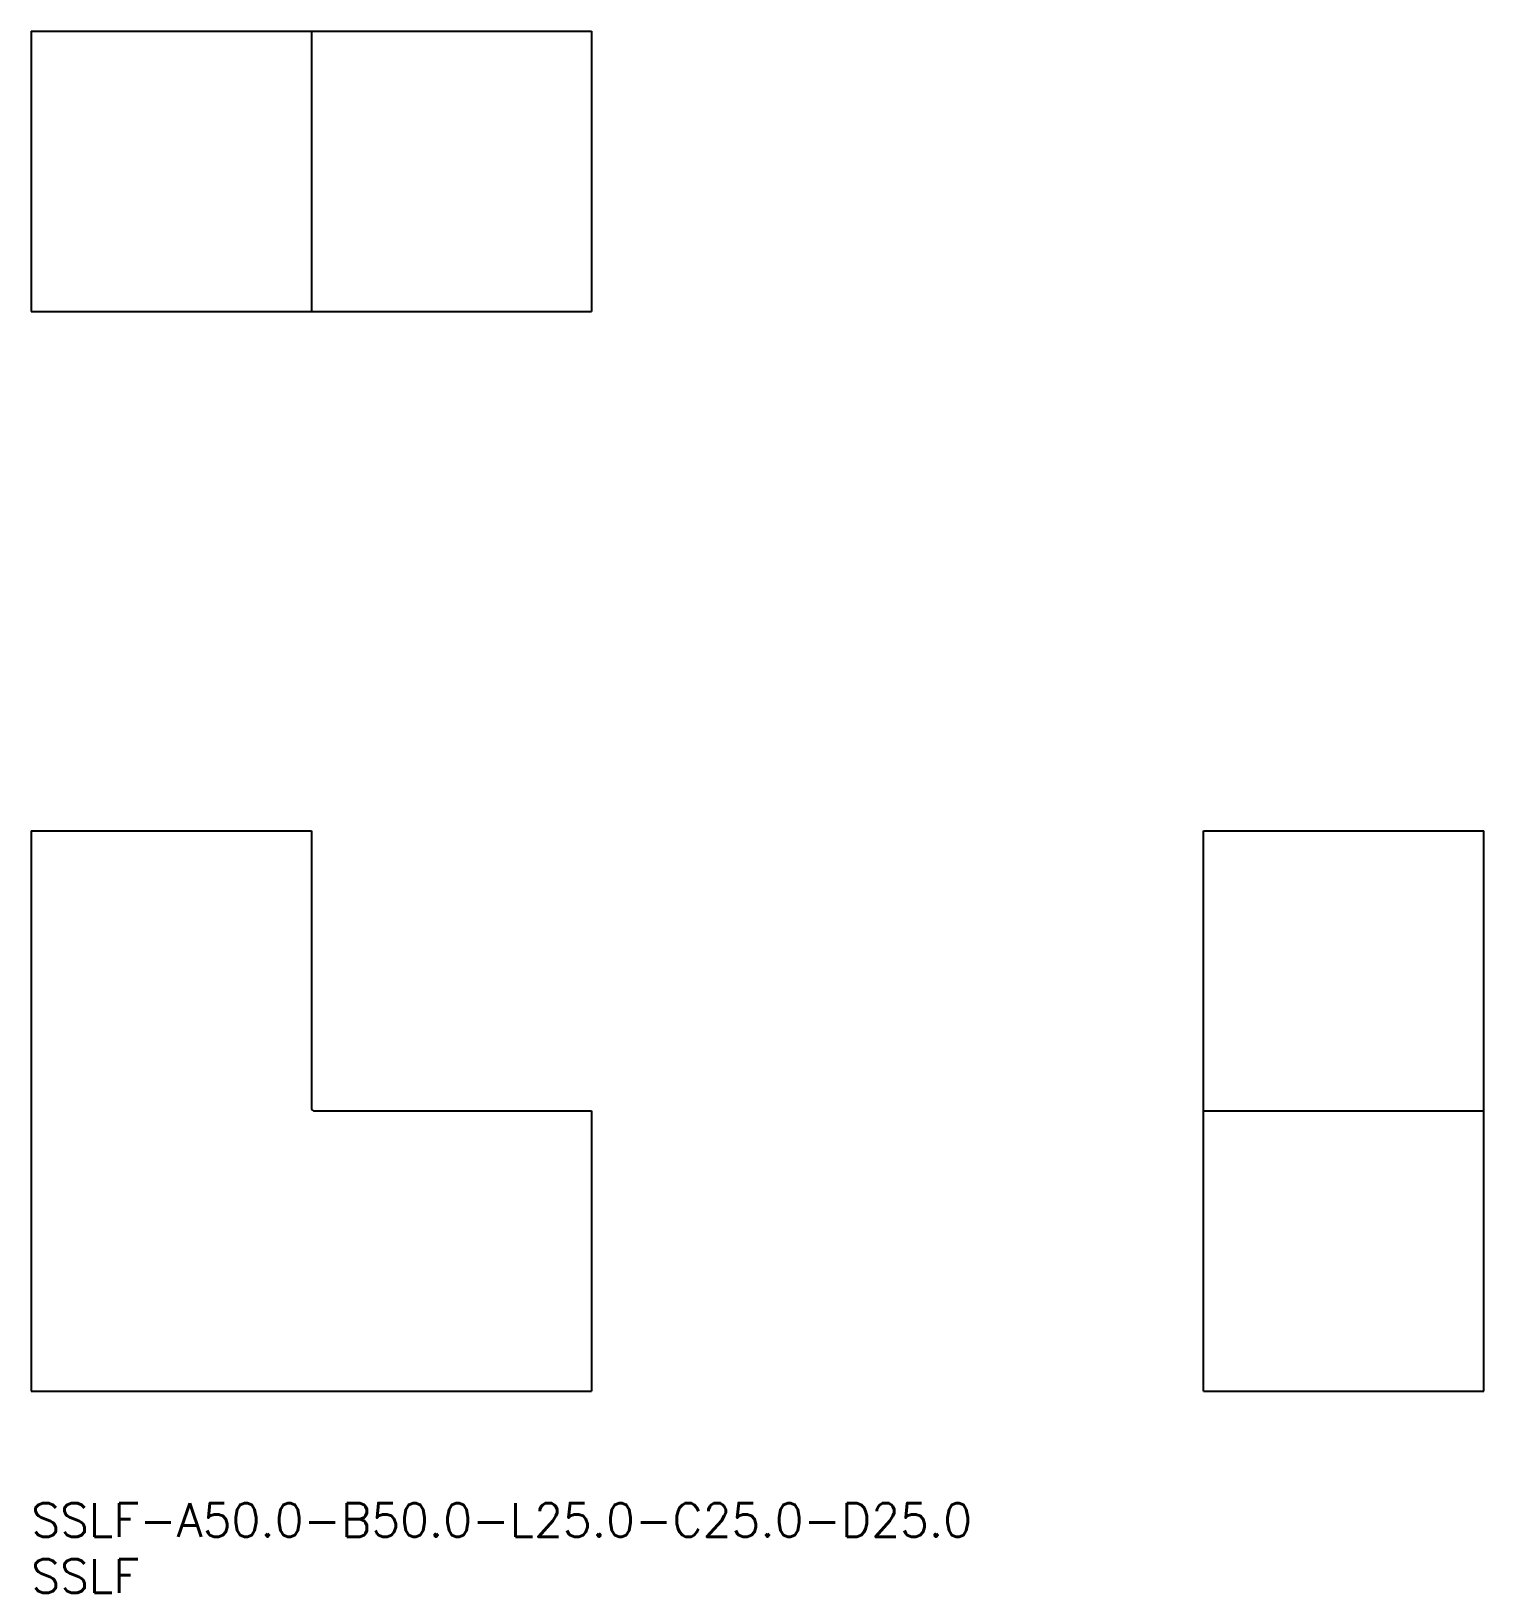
# Model space of a CAD drawing. Extents: x 0 to 130, y -8 to 131.
import ezdxf

# ---------------------------------------------------------------- set-up
doc = ezdxf.new("R2010")
doc.units = 0
doc.header["$LTSCALE"] = 0.5
doc.layers.add('MSM_CONTINUOUS', color=7, linetype='CONTINUOUS')
doc.layers.add('MSM_PART_NUMBER', color=7, linetype='CONTINUOUS')
doc.styles.get("Standard").update_dxf_attribs({"font": 'txt.shx', "height": 3, "bigfont": 'bigfont.shx'})

# ---------------------------------------------------------------- blocks, each defined once
blk = doc.blocks.new('*U13')
at = {"layer": 'MSM_PART_NUMBER'}
blk.add_text('SSLF-A50.0-B50.0-L25.0-C25.0-D25.0', height=3, dxfattribs=at).set_placement((0, -3))
blk = doc.blocks.new('*U14')
at = {"layer": 'MSM_PART_NUMBER'}
blk.add_text('SSLF', height=3, dxfattribs=at).set_placement((0, -8))

msp = doc.modelspace()

# ---------------------------------------------------------------- linework, layer by layer
at = {"layer": 'MSM_CONTINUOUS'}
for p, q in [((0, 131.37), (0, 106.37)), ((0, 131.37), (50, 131.37)), ((25, 131.37), (25, 106.37)), ((50, 131.37), (50, 106.37)), ((0, 106.37), (50, 106.37)), ((0, 60), (25, 60)), ((0, 60), (0, 10)), ((25, 60), (25, 35.3)), ((104.62, 10), (104.62, 60)), ((104.62, 60), (129.62, 60)), ((129.62, 10), (129.62, 60)), ((25.3, 35), (50, 35)), ((50, 35), (50, 10)), ((104.62, 35), (129.62, 35)), ((0, 10), (50, 10)), ((104.62, 10), (129.62, 10))]:
    msp.add_line(p, q, dxfattribs=at)
msp.add_arc((25.3, 35.3), 0.3, 180, 270, dxfattribs=at)

# ---------------------------------------------------------------- block references
for name in ['*U13', '*U14']:
    msp.add_blockref(name, (0, 0), dxfattribs=at)

doc.saveas('drawing.dxf')
